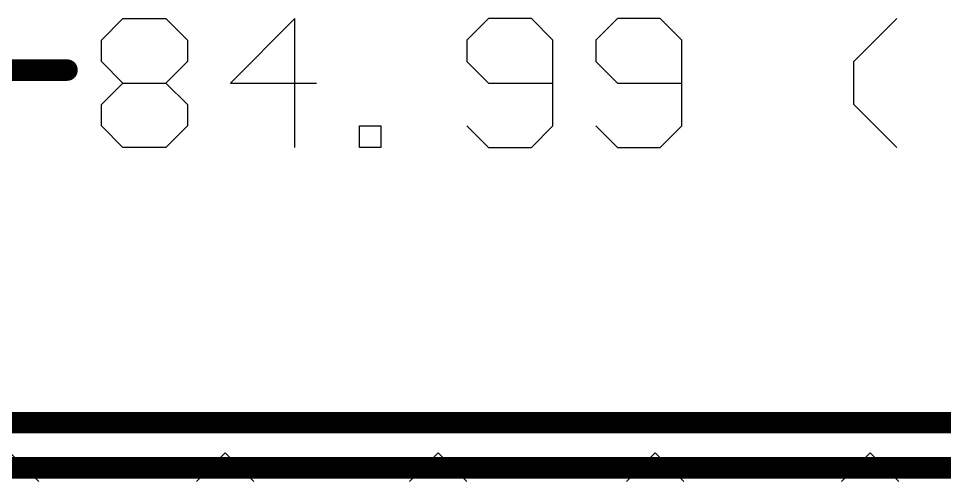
# Model space of a CAD drawing. Header units: millimetres. Extents: x 0.79 to 4.38, y 0.99 to 3.94.
# Drawn here: x 2.3485 to 2.7791, y 3.7267 to 3.942 of the extents above; entities that cross this region are included whole.
import ezdxf

# ---------------------------------------------------------------- set-up
doc = ezdxf.new("R2010")
doc.units = ezdxf.units.MM
doc.header["$MEASUREMENT"] = 0
for name, color, linetype in [('BottomOverlay', 54, 'Continuous'), ('Mechanical1', 6, 'Continuous'), ('Mechanical2', 216, 'Continuous'), ('TopOverlay', 2, 'Continuous')]:
    doc.layers.add(name, color=color, linetype=linetype)

# ---------------------------------------------------------------- blocks, each defined once
blk = doc.blocks.new('0022232111_48')
at = {"layer": 'TopOverlay', "const_width": 0.01}
blk.add_lwpolyline([(0.55, -0.131), (-0.551, -0.131)], dxfattribs=at)

msp = doc.modelspace()

# ---------------------------------------------------------------- linework, layer by layer
at = {"layer": 'BottomOverlay'}
for p, q in [((2.35795, 3.72667), (2.34462, 3.74)), ((2.44462, 3.74), (2.43129, 3.72667)), ((2.45795, 3.72667), (2.44462, 3.74)), ((2.54362, 3.74), (2.53029, 3.72667)), ((2.55695, 3.72667), (2.54362, 3.74)), ((2.64462, 3.74), (2.63129, 3.72667)), ((2.65795, 3.72667), (2.64462, 3.74)), ((2.74462, 3.74), (2.73129, 3.72667)), ((2.75795, 3.72667), (2.74462, 3.74))]:
    msp.add_line(p, q, dxfattribs=at)
at = {"layer": 'Mechanical1'}
for p, q in [((2.38709, 3.93199), (2.39708, 3.94199)), ((2.39708, 3.94199), (2.41708, 3.94199)), ((2.41708, 3.94199), (2.42707, 3.93199)), ((2.47706, 3.94199), (2.44707, 3.912)), ((2.47706, 3.88201), (2.47706, 3.94199)), ((2.56703, 3.94199), (2.55703, 3.93199)), ((2.58702, 3.94199), (2.56703, 3.94199)), ((2.59702, 3.93199), (2.58702, 3.94199)), ((2.62701, 3.94199), (2.61701, 3.93199)), ((2.647, 3.94199), (2.62701, 3.94199)), ((2.657, 3.93199), (2.647, 3.94199)), ((2.73697, 3.922), (2.75697, 3.94199)), ((2.38709, 3.922), (2.38709, 3.93199)), ((2.42707, 3.93199), (2.42707, 3.922)), ((2.55703, 3.93199), (2.55703, 3.922)), ((2.59702, 3.89201), (2.59702, 3.93199)), ((2.61701, 3.93199), (2.61701, 3.922)), ((2.657, 3.89201), (2.657, 3.93199)), ((2.39708, 3.912), (2.38709, 3.922)), ((2.42707, 3.922), (2.41708, 3.912)), ((2.55703, 3.922), (2.56703, 3.912)), ((2.61701, 3.922), (2.62701, 3.912)), ((2.73697, 3.902), (2.73697, 3.922)), ((2.38709, 3.902), (2.39708, 3.912)), ((2.39708, 3.912), (2.41708, 3.912)), ((2.41708, 3.912), (2.42707, 3.902)), ((2.44707, 3.912), (2.48705, 3.912)), ((2.56703, 3.912), (2.59702, 3.912)), ((2.62701, 3.912), (2.657, 3.912)), ((2.38709, 3.89201), (2.38709, 3.902)), ((2.42707, 3.902), (2.42707, 3.89201)), ((2.75697, 3.88201), (2.73697, 3.902)), ((2.39708, 3.88201), (2.38709, 3.89201)), ((2.42707, 3.89201), (2.41708, 3.88201)), ((2.50705, 3.88201), (2.50705, 3.89201)), ((2.50705, 3.89201), (2.51705, 3.89201)), ((2.51705, 3.89201), (2.51705, 3.88201)), ((2.55703, 3.89201), (2.56703, 3.88201)), ((2.58702, 3.88201), (2.59702, 3.89201)), ((2.61701, 3.89201), (2.62701, 3.88201)), ((2.647, 3.88201), (2.657, 3.89201)), ((2.41708, 3.88201), (2.39708, 3.88201)), ((2.51705, 3.88201), (2.50705, 3.88201)), ((2.56703, 3.88201), (2.58702, 3.88201)), ((2.62701, 3.88201), (2.647, 3.88201))]:
    msp.add_line(p, q, dxfattribs=at)
at = {"layer": 'Mechanical1', "const_width": 0.01}
msp.add_lwpolyline([(1, 3.918), (2.37109, 3.918)], dxfattribs=at)
at = {"layer": 'Mechanical1', "const_width": 0.005}
msp.add_lwpolyline([(2.36859, 3.918, 1), (2.37359, 3.918, 1)], format="xyb", close=True, dxfattribs=at)
at = {"layer": 'Mechanical2', "const_width": 0.01}
msp.add_lwpolyline([(1, 3.754), (4.346, 3.754)], dxfattribs=at)

# ---------------------------------------------------------------- block references
at = {"rotation": 180}
msp.add_blockref('0022232111_48', (2.344, 3.602), dxfattribs=at)

doc.saveas('drawing.dxf')
